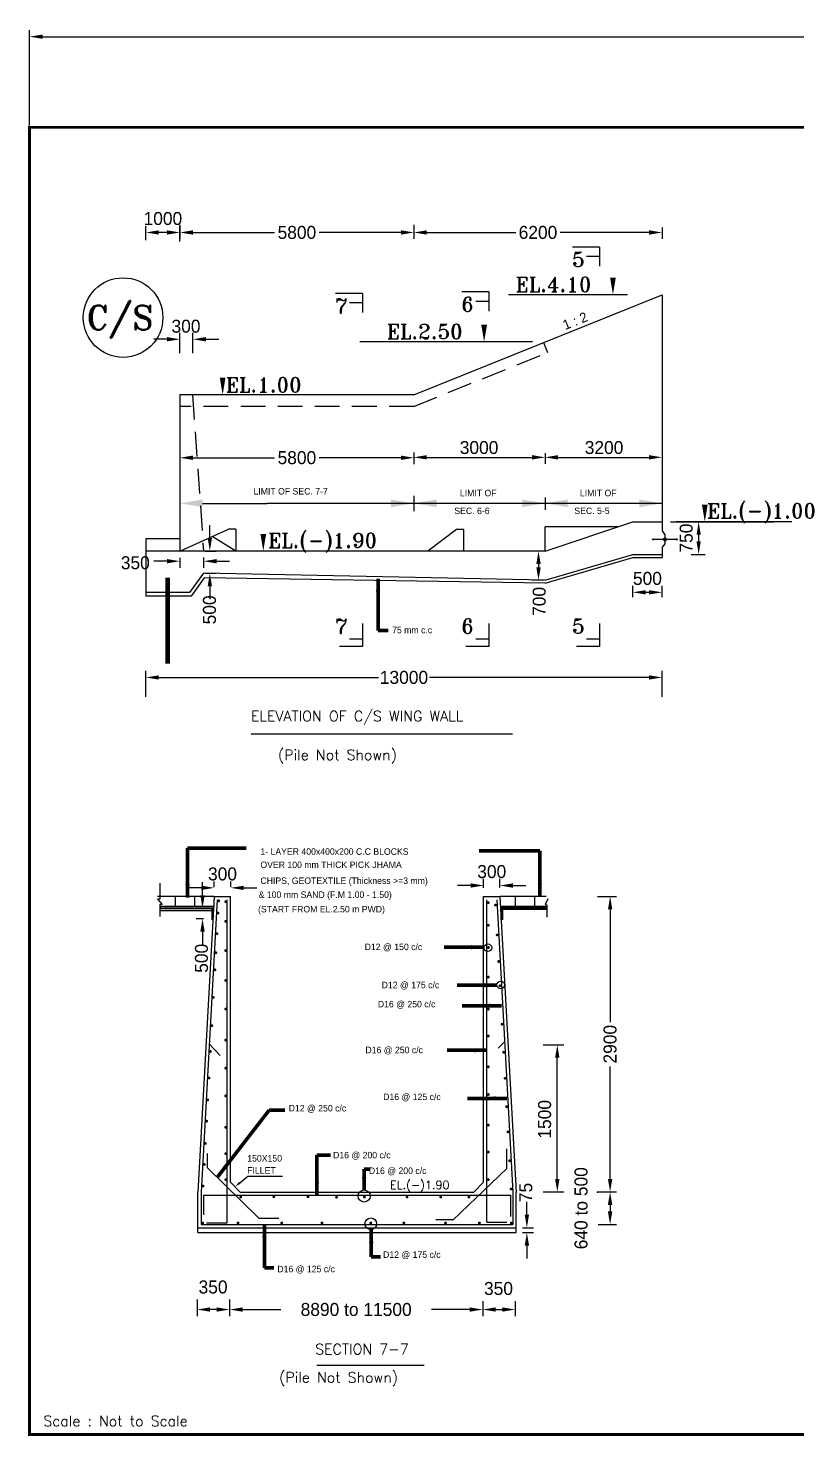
# Model space of a CAD drawing. Extents: x -377620 to 406987, y -326460 to -226264.
# Drawn here: x 212567 to 224406, y -254171 to -232497 of the extents above; entities that cross this region are included whole.
import ezdxf

# ---------------------------------------------------------------- set-up
doc = ezdxf.new("R2010")
doc.units = 0
doc.header["$LTSCALE"] = 300
doc.header["$MEASUREMENT"] = 0
doc.linetypes.add('DASHED2', pattern=[9.525, 6.35, -3.175])
doc.layers.get('DEFPOINTS').update_dxf_attribs({"linetype": 'CONTINUOUS'})
doc.layers.add('LINE', color=7, linetype='CONTINUOUS')
doc.styles.add('BIG', font='ROMANT.SHX')
doc.dimstyles.new('3', dxfattribs={"dimtxt": 225, "dimasz": 350, "dimexe": 100, "dimexo": 25, "dimgap": 9, "dimtad": 0, "dimdec": 0, "dimzin": 0, "dimdsep": 46, "dimtxsty": 'Standard', "dimcen": 0, "dimclrd": 5, "dimclre": 6, "dimclrt": 256, "dimadec": 0, "dimazin": 0, "dimtfac": 1, "dimtdec": 0, "dimtofl": 0, "dimtmove": 2, "dimatfit": 3, "dimfxl": 1, "dimtolj": 1, "dimtzin": 0, "dimarcsym": 0})

# ---------------------------------------------------------------- blocks, each defined once
blk = doc.blocks.new('*D208')
at = {"layer": 'DEFPOINTS', "color": 0}
for p in [(220540, -240547), (220427, -240997), (220540, -240997)]:
    blk.add_point(p, dxfattribs=at)
at = {"layer": 'LINE', "color": 7}
for p, q in [((220515, -240547), (220327, -240547)), ((220427, -240747), (220427, -240797)), ((220515, -240997), (220327, -240997))]:
    blk.add_line(p, q, dxfattribs=at)
for points in [[(220394, -240747), (220461, -240747), (220427, -240547)], [(220394, -240797), (220461, -240797), (220427, -240997)]]:
    blk.add_solid(points, dxfattribs=at)
at = {"layer": 'LINE', "color": 7, "insert": (220439, -241323), "char_height": 200, "attachment_point": 5, "rotation": 90}
blk.add_mtext('\\A1;700', dxfattribs=at)
blk = doc.blocks.new('*D209')
at = {"layer": 'DEFPOINTS', "color": 0}
for p in [(215269, -240547), (215365, -240547), (215269, -240890)]:
    blk.add_point(p, dxfattribs=at)
at = {"layer": 'LINE', "color": 7}
for p, q in [((215365, -240347), (215365, -240147)), ((215294, -240547), (215465, -240547)), ((215294, -240890), (215465, -240890)), ((215365, -241090), (215365, -241290))]:
    blk.add_line(p, q, dxfattribs=at)
for points in [[(215332, -240347), (215398, -240347), (215365, -240547)], [(215332, -241090), (215398, -241090), (215365, -240890)]]:
    blk.add_solid(points, dxfattribs=at)
at = {"layer": 'LINE', "color": 7, "insert": (215360, -241454), "char_height": 200, "attachment_point": 5, "rotation": 90}
blk.add_mtext('\\A1;500', dxfattribs=at)
blk = doc.blocks.new('*D210')
at = {"layer": 'DEFPOINTS', "color": 0}
for p in [(222330, -242494), (214379, -242817), (222330, -242817)]:
    blk.add_point(p, dxfattribs=at)
at = {"layer": 'LINE', "color": 7}
for p, q in [((214379, -242792), (214379, -242394)), ((214579, -242494), (217963, -242494)), ((222130, -242494), (218747, -242494)), ((222330, -242792), (222330, -242394))]:
    blk.add_line(p, q, dxfattribs=at)
for points in [[(214579, -242461), (214579, -242527), (214379, -242494)], [(222130, -242461), (222130, -242527), (222330, -242494)]]:
    blk.add_solid(points, dxfattribs=at)
at = {"layer": 'LINE', "color": 7, "insert": (218355, -242494), "char_height": 200, "attachment_point": 5}
blk.add_mtext('\\A1;13000', dxfattribs=at)
blk = doc.blocks.new('*D211')
at = {"layer": 'DEFPOINTS', "color": 0}
for p in [(222330, -241183), (221879, -241281), (222330, -241281)]:
    blk.add_point(p, dxfattribs=at)
at = {"layer": 'LINE', "color": 7}
for p, q in [((221879, -241256), (221879, -241083)), ((222079, -241183), (222130, -241183)), ((222330, -241256), (222330, -241083))]:
    blk.add_line(p, q, dxfattribs=at)
for points in [[(222079, -241150), (222079, -241216), (221879, -241183)], [(222130, -241150), (222130, -241216), (222330, -241183)]]:
    blk.add_solid(points, dxfattribs=at)
at = {"layer": 'LINE', "color": 7, "insert": (222105, -240970), "char_height": 200, "attachment_point": 5}
blk.add_mtext('\\A1;500', dxfattribs=at)
blk = doc.blocks.new('*D215')
at = {"layer": 'DEFPOINTS', "color": 0}
for p in [(241050, -232628), (212588, -234023), (241050, -234023)]:
    blk.add_point(p, dxfattribs=at)
at = {"layer": 'LINE', "color": 7}
for p, q in [((212588, -233998), (212588, -232528)), ((241050, -233998), (241050, -232528)), ((212788, -232628), (226343, -232628)), ((240850, -232628), (227294, -232628))]:
    blk.add_line(p, q, dxfattribs=at)
for points in [[(212788, -232595), (212788, -232661), (212588, -232628)], [(240850, -232595), (240850, -232661), (241050, -232628)]]:
    blk.add_solid(points, dxfattribs=at)
at = {"layer": 'LINE', "color": 7, "insert": (226819, -232628), "char_height": 200, "attachment_point": 5}
blk.add_mtext('\\A1;28462', dxfattribs=at)
blk = doc.blocks.new('*D217')
at = {"layer": 'DEFPOINTS', "color": 0}
for p in [(220529, -239030), (222330, -239014), (222330, -239105)]:
    blk.add_point(p, dxfattribs=at)
at = {"layer": 'LINE', "color": 7}
for p, q in [((220529, -239055), (220529, -239205)), ((222330, -239039), (222330, -239205)), ((220729, -239105), (222130, -239105))]:
    blk.add_line(p, q, dxfattribs=at)
for points in [[(220729, -239071), (220729, -239138), (220529, -239105)], [(222130, -239071), (222130, -239138), (222330, -239105)]]:
    blk.add_solid(points, dxfattribs=at)
at = {"layer": 'LINE', "color": 7, "insert": (221437, -238955), "char_height": 200, "attachment_point": 5}
blk.add_mtext('\\A1;3200', dxfattribs=at)
blk = doc.blocks.new('*D218')
at = {"layer": 'DEFPOINTS', "color": 0}
for p in [(214904, -239005), (218507, -239005), (214904, -239111)]:
    blk.add_point(p, dxfattribs=at)
at = {"layer": 'LINE', "color": 7}
for p, q in [((214904, -239030), (214904, -239211)), ((218507, -239030), (218507, -239211)), ((215104, -239111), (216363, -239111)), ((218307, -239111), (217048, -239111))]:
    blk.add_line(p, q, dxfattribs=at)
for points in [[(215104, -239078), (215104, -239145), (214904, -239111)], [(218307, -239078), (218307, -239145), (218507, -239111)]]:
    blk.add_solid(points, dxfattribs=at)
at = {"layer": 'LINE', "color": 7, "insert": (216706, -239111), "char_height": 200, "attachment_point": 5}
blk.add_mtext('\\A1;5800', dxfattribs=at)
blk = doc.blocks.new('*D219')
at = {"layer": 'DEFPOINTS', "color": 0}
for p in [(222777, -240097), (222755, -240599), (222894, -240599)]:
    blk.add_point(p, dxfattribs=at)
at = {"layer": 'LINE', "color": 7}
for p, q in [((222802, -240097), (222994, -240097)), ((222894, -240297), (222894, -240399)), ((222780, -240599), (222994, -240599))]:
    blk.add_line(p, q, dxfattribs=at)
for points in [[(222861, -240297), (222927, -240297), (222894, -240097)], [(222861, -240399), (222927, -240399), (222894, -240599)]]:
    blk.add_solid(points, dxfattribs=at)
at = {"layer": 'LINE', "color": 7, "insert": (222703, -240348), "char_height": 200, "attachment_point": 5, "rotation": 90}
blk.add_mtext('\\A1;750', dxfattribs=at)
blk = doc.blocks.new('*D220')
at = {"layer": 'DEFPOINTS', "color": 0}
for p in [(215105, -237287), (214904, -237526), (215105, -237526)]:
    blk.add_point(p, dxfattribs=at)
at = {"layer": 'LINE', "color": 7}
for p, q in [((214704, -237287), (214504, -237287)), ((214904, -237501), (214904, -237187)), ((215105, -237501), (215105, -237187)), ((215305, -237287), (215505, -237287))]:
    blk.add_line(p, q, dxfattribs=at)
for points in [[(214704, -237253), (214704, -237320), (214904, -237287)], [(215305, -237253), (215305, -237320), (215105, -237287)]]:
    blk.add_solid(points, dxfattribs=at)
at = {"layer": 'LINE', "color": 7, "insert": (214998, -237087), "char_height": 200, "attachment_point": 5}
blk.add_mtext('\\A1;300', dxfattribs=at)
blk = doc.blocks.new('*D222')
at = {"layer": 'DEFPOINTS', "color": 0}
for p in [(214904, -235501), (218507, -235501), (214904, -235643)]:
    blk.add_point(p, dxfattribs=at)
at = {"layer": 'LINE', "color": 7}
for p, q in [((214904, -235526), (214904, -235743)), ((218507, -235526), (218507, -235743)), ((215104, -235643), (216363, -235643)), ((218307, -235643), (217048, -235643))]:
    blk.add_line(p, q, dxfattribs=at)
for points in [[(215104, -235609), (215104, -235676), (214904, -235643)], [(218307, -235609), (218307, -235676), (218507, -235643)]]:
    blk.add_solid(points, dxfattribs=at)
at = {"layer": 'LINE', "color": 7, "insert": (216706, -235643), "char_height": 200, "attachment_point": 5}
blk.add_mtext('\\A1;5800', dxfattribs=at)
blk = doc.blocks.new('*D223')
at = {"layer": 'DEFPOINTS', "color": 0}
for p in [(214379, -235643), (214379, -235784), (214904, -235808)]:
    blk.add_point(p, dxfattribs=at)
at = {"layer": 'LINE', "color": 7}
for p, q in [((214379, -235759), (214379, -235543)), ((214904, -235783), (214904, -235543)), ((214704, -235643), (214579, -235643))]:
    blk.add_line(p, q, dxfattribs=at)
for points in [[(214579, -235609), (214579, -235676), (214379, -235643)], [(214704, -235609), (214704, -235676), (214904, -235643)]]:
    blk.add_solid(points, dxfattribs=at)
at = {"layer": 'LINE', "color": 7, "insert": (214642, -235429), "char_height": 200, "attachment_point": 5}
blk.add_mtext('\\A1;1000', dxfattribs=at)
blk = doc.blocks.new('*D224')
at = {"layer": 'DEFPOINTS', "color": 0}
for p in [(218507, -235501), (222330, -235543), (218507, -235643)]:
    blk.add_point(p, dxfattribs=at)
at = {"layer": 'LINE', "color": 7}
for p, q in [((218507, -235526), (218507, -235743)), ((222330, -235568), (222330, -235743)), ((218707, -235643), (220076, -235643)), ((222130, -235643), (220761, -235643))]:
    blk.add_line(p, q, dxfattribs=at)
for points in [[(218707, -235609), (218707, -235676), (218507, -235643)], [(222130, -235609), (222130, -235676), (222330, -235643)]]:
    blk.add_solid(points, dxfattribs=at)
at = {"layer": 'LINE', "color": 7, "insert": (220419, -235643), "char_height": 200, "attachment_point": 5}
blk.add_mtext('\\A1;6200', dxfattribs=at)
blk = doc.blocks.new('*D227')
at = {"layer": 'DEFPOINTS', "color": 0}
for p in [(214904, -240627), (215269, -240621), (215269, -240704)]:
    blk.add_point(p, dxfattribs=at)
at = {"layer": 'LINE', "color": 7}
for p, q in [((214704, -240704), (214504, -240704)), ((214904, -240652), (214904, -240804)), ((215269, -240646), (215269, -240804)), ((215469, -240704), (215669, -240704))]:
    blk.add_line(p, q, dxfattribs=at)
for points in [[(214704, -240671), (214704, -240737), (214904, -240704)], [(215469, -240671), (215469, -240737), (215269, -240704)]]:
    blk.add_solid(points, dxfattribs=at)
at = {"layer": 'LINE', "color": 7, "insert": (214217, -240729), "char_height": 200, "attachment_point": 5}
blk.add_mtext('\\A1;350', dxfattribs=at)
blk = doc.blocks.new('*D228')
at = {"layer": 'DEFPOINTS', "color": 0}
for p in [(218507, -239033), (220529, -239014), (220529, -239105)]:
    blk.add_point(p, dxfattribs=at)
at = {"layer": 'LINE', "color": 7}
for p, q in [((218507, -239058), (218507, -239205)), ((220529, -239039), (220529, -239205)), ((218707, -239105), (220329, -239105))]:
    blk.add_line(p, q, dxfattribs=at)
for points in [[(218707, -239071), (218707, -239138), (218507, -239105)], [(220329, -239071), (220329, -239138), (220529, -239105)]]:
    blk.add_solid(points, dxfattribs=at)
at = {"layer": 'LINE', "color": 7, "insert": (219512, -238955), "char_height": 200, "attachment_point": 5}
blk.add_mtext('\\A1;3000', dxfattribs=at)
blk = doc.blocks.new('*D526')
at = {"layer": 'DEFPOINTS', "color": 0}
for p in [(220154, -250966), (220248, -250966), (220154, -251041)]:
    blk.add_point(p, dxfattribs=at)
at = {"layer": 'LINE', "color": 7}
for p, q in [((220248, -250766), (220248, -250566)), ((220179, -250966), (220348, -250966)), ((220179, -251041), (220348, -251041)), ((220248, -251241), (220248, -251441))]:
    blk.add_line(p, q, dxfattribs=at)
for points in [[(220215, -250766), (220282, -250766), (220248, -250966)], [(220215, -251241), (220282, -251241), (220248, -251041)]]:
    blk.add_solid(points, dxfattribs=at)
at = {"layer": 'LINE', "color": 7, "insert": (220231, -250424), "char_height": 200, "attachment_point": 5, "rotation": 90}
blk.add_mtext('\\A1;75', dxfattribs=at)
blk = doc.blocks.new('*D527')
at = {"layer": 'DEFPOINTS', "color": 0}
for p in [(221338, -250416), (221323, -250916), (221530, -250916)]:
    blk.add_point(p, dxfattribs=at)
at = {"layer": 'LINE', "color": 7}
for p, q in [((221363, -250416), (221630, -250416)), ((221530, -250616), (221530, -250716)), ((221348, -250916), (221630, -250916))]:
    blk.add_line(p, q, dxfattribs=at)
for points in [[(221496, -250616), (221563, -250616), (221530, -250416)], [(221496, -250716), (221563, -250716), (221530, -250916)]]:
    blk.add_solid(points, dxfattribs=at)
at = {"layer": 'LINE', "color": 7, "insert": (221083, -250666), "char_height": 200, "attachment_point": 5, "rotation": 90}
blk.add_mtext('\\A1;640 to 500', dxfattribs=at)
blk = doc.blocks.new('*D528')
at = {"layer": 'DEFPOINTS', "color": 0}
for p in [(219569, -252073), (220069, -252073), (220069, -252226)]:
    blk.add_point(p, dxfattribs=at)
at = {"layer": 'LINE', "color": 7}
for p, q in [((219569, -252098), (219569, -252326)), ((219769, -252226), (219869, -252226)), ((220069, -252098), (220069, -252326))]:
    blk.add_line(p, q, dxfattribs=at)
for points in [[(219769, -252193), (219769, -252259), (219569, -252226)], [(219869, -252193), (219869, -252259), (220069, -252226)]]:
    blk.add_solid(points, dxfattribs=at)
at = {"layer": 'LINE', "color": 7, "insert": (219811, -251903), "char_height": 200, "attachment_point": 5}
blk.add_mtext('\\A1;350', dxfattribs=at)
blk = doc.blocks.new('*D529')
at = {"layer": 'DEFPOINTS', "color": 0}
for p in [(215169, -252048), (215669, -252048), (215169, -252226)]:
    blk.add_point(p, dxfattribs=at)
at = {"layer": 'LINE', "color": 7}
for p, q in [((215169, -252073), (215169, -252326)), ((215469, -252226), (215369, -252226)), ((215669, -252073), (215669, -252326))]:
    blk.add_line(p, q, dxfattribs=at)
for points in [[(215369, -252193), (215369, -252259), (215169, -252226)], [(215469, -252193), (215469, -252259), (215669, -252226)]]:
    blk.add_solid(points, dxfattribs=at)
at = {"layer": 'LINE', "color": 7, "insert": (215415, -251880), "char_height": 200, "attachment_point": 5}
blk.add_mtext('\\A1;350', dxfattribs=at)
blk = doc.blocks.new('*D530')
at = {"layer": 'DEFPOINTS', "color": 0}
for p in [(215669, -252131), (219569, -252131), (219569, -252226)]:
    blk.add_point(p, dxfattribs=at)
at = {"layer": 'LINE', "color": 7}
for p, q in [((215669, -252156), (215669, -252326)), ((215869, -252226), (216460, -252226)), ((219369, -252226), (218778, -252226)), ((219569, -252156), (219569, -252326))]:
    blk.add_line(p, q, dxfattribs=at)
for points in [[(215869, -252193), (215869, -252259), (215669, -252226)], [(219369, -252193), (219369, -252259), (219569, -252226)]]:
    blk.add_solid(points, dxfattribs=at)
at = {"layer": 'LINE', "color": 7, "insert": (217619, -252226), "char_height": 200, "attachment_point": 5}
blk.add_mtext('\\A1;8890 to 11500', dxfattribs=at)
blk = doc.blocks.new('*D531')
at = {"layer": 'DEFPOINTS', "color": 0}
for p in [(221313, -245866), (221530, -245866), (221313, -250416)]:
    blk.add_point(p, dxfattribs=at)
at = {"layer": 'LINE', "color": 7}
for p, q in [((221338, -245866), (221630, -245866)), ((221530, -246066), (221530, -247799)), ((221530, -250216), (221530, -248484)), ((221338, -250416), (221630, -250416))]:
    blk.add_line(p, q, dxfattribs=at)
for points in [[(221497, -246066), (221564, -246066), (221530, -245866)], [(221497, -250216), (221564, -250216), (221530, -250416)]]:
    blk.add_solid(points, dxfattribs=at)
at = {"layer": 'LINE', "color": 7, "insert": (221530, -248141), "char_height": 200, "attachment_point": 5, "rotation": 90}
blk.add_mtext('\\A1;2900', dxfattribs=at)
blk = doc.blocks.new('*D532')
at = {"layer": 'DEFPOINTS', "color": 0}
for p in [(220474, -248149), (220717, -248149), (220473, -250416)]:
    blk.add_point(p, dxfattribs=at)
at = {"layer": 'LINE', "color": 7}
for p, q in [((220499, -248149), (220817, -248149)), ((220717, -250216), (220717, -248349)), ((220498, -250416), (220817, -250416))]:
    blk.add_line(p, q, dxfattribs=at)
for points in [[(220683, -248349), (220750, -248349), (220717, -248149)], [(220683, -250216), (220750, -250216), (220717, -250416)]]:
    blk.add_solid(points, dxfattribs=at)
at = {"layer": 'LINE', "color": 7, "insert": (220522, -249297), "char_height": 200, "attachment_point": 5, "rotation": 90}
blk.add_mtext('\\A1;1500', dxfattribs=at)
blk = doc.blocks.new('*D533')
at = {"layer": 'DEFPOINTS', "color": 0}
for p in [(219582, -245760), (219832, -245697), (219832, -245754)]:
    blk.add_point(p, dxfattribs=at)
at = {"layer": 'LINE', "color": 7}
for p, q in [((219382, -245697), (219182, -245697)), ((219582, -245735), (219582, -245597)), ((219832, -245729), (219832, -245597)), ((220032, -245697), (220232, -245697))]:
    blk.add_line(p, q, dxfattribs=at)
for points in [[(219382, -245664), (219382, -245731), (219582, -245697)], [(220032, -245664), (220032, -245731), (219832, -245697)]]:
    blk.add_solid(points, dxfattribs=at)
at = {"layer": 'LINE', "color": 7, "insert": (219707, -245484), "char_height": 200, "attachment_point": 5}
blk.add_mtext('\\A1;300', dxfattribs=at)
blk = doc.blocks.new('*D534')
at = {"layer": 'DEFPOINTS', "color": 0}
for p in [(215433, -245744), (215688, -245733), (215688, -245744)]:
    blk.add_point(p, dxfattribs=at)
at = {"layer": 'LINE', "color": 7}
for p, q in [((215233, -245733), (215033, -245733)), ((215433, -245719), (215433, -245633)), ((215688, -245719), (215688, -245633)), ((215888, -245733), (216088, -245733))]:
    blk.add_line(p, q, dxfattribs=at)
for points in [[(215233, -245700), (215233, -245767), (215433, -245733)], [(215888, -245700), (215888, -245767), (215688, -245733)]]:
    blk.add_solid(points, dxfattribs=at)
at = {"layer": 'LINE', "color": 7, "insert": (215560, -245520), "char_height": 200, "attachment_point": 5}
blk.add_mtext('\\A1;300', dxfattribs=at)
blk = doc.blocks.new('A$C592C3544')
at = {"layer": 'LINE'}
for s, p in [('1- LAYER 400x400x200 C.C BLOCKS', (106, -17)), ('OVER 100 mm THICK PICK JHAMA', (106, -221)), ('CHIPS, GEOTEXTILE (Thickness >=3 mm) ', (106, -466)), ('& 100 mm SAND (F.M 1.00 - 1.50)', (79, -681))]:
    blk.add_text(s, height=100, dxfattribs=at).set_placement(p)
blk = doc.blocks.new('*D535')
at = {"layer": 'DEFPOINTS', "color": 0}
for p in [(215252, -246208), (215292, -246047), (215292, -246208)]:
    blk.add_point(p, dxfattribs=at)
at = {"layer": 'LINE', "color": 7}
for p, q in [((215252, -245847), (215252, -245647)), ((215267, -246047), (215152, -246047)), ((215267, -246208), (215152, -246208)), ((215252, -246408), (215252, -246608))]:
    blk.add_line(p, q, dxfattribs=at)
for points in [[(215219, -245847), (215286, -245847), (215252, -246047)], [(215219, -246408), (215286, -246408), (215252, -246208)]]:
    blk.add_solid(points, dxfattribs=at)
at = {"layer": 'LINE', "color": 7, "insert": (215237, -246818), "char_height": 200, "attachment_point": 5, "rotation": 90}
blk.add_mtext('\\A1;500', dxfattribs=at)

msp = doc.modelspace()

# ---------------------------------------------------------------- linework, layer by layer
at = {"layer": 'LINE', "color": 7}
for p, q in [((221366.0451, -235868), (220950.0451, -235868)), ((221366.0451, -236013), (221167.0451, -236013)), ((221366.0451, -235868), (221366.0451, -236162)), ((217715.3023, -236580.7238), (217299.3023, -236580.7238)), ((217715.3023, -236580.7238), (217715.3023, -236874.7238)), ((218506.9738, -238142.2715), (222330.4817, -236601.273)), ((219659.8684, -236558.662), (219243.8684, -236558.662)), ((219659.8684, -236558.662), (219659.8684, -236852.662)), ((221797.4817, -236601.273), (219964.4817, -236601.273)), ((222330.4817, -236601.273), (222330.4817, -240097.1401)), ((222330.4817, -236601.273), (222330.4817, -237601.273)), ((217715.3023, -236725.7238), (217516.3023, -236725.7238)), ((219659.8684, -236703.662), (219460.8684, -236703.662)), ((220336.5213, -237327.1636), (217676.5466, -237327.1636)), ((220502.4328, -237338.0363), (220564.4005, -237491.7898)), ((214904.4101, -238142.2715), (214904.4101, -240547.1401)), ((218506.9738, -238142.2715), (214904.4101, -238142.2715)), ((214904.4101, -239689), (214904.4101, -239913)), ((218506.9738, -239700), (218506.9738, -239935)), ((215254.4101, -239813), (216250.0788, -239813)), ((222330.4817, -239813.2568), (216250.0788, -239813)), ((220529.4101, -239723), (220529.4101, -239913)), ((220529.4101, -239732), (220529.4101, -239913)), ((220529.4101, -240547.1401), (221879.4101, -240097.1401)), ((221879.4101, -240097.1401), (222330.4817, -240097.1401)), ((222460.4817, -240097.1401), (224051.4817, -240097.1401)), ((224330.4817, -240097.1401), (222546.6081, -240097.1401)), ((214379.4101, -240359.6401), (214379.4101, -241240.8901)), ((214379.4101, -240359.6401), (214379.4101, -240547.1401)), ((214904.4101, -240359.6401), (214379.4101, -240359.6401)), ((214904.4101, -240547.1401), (215654.4101, -240209.6401)), ((215766.9101, -240547.1401), (215402.508, -240322.996)), ((215766.9101, -240209.6401), (215654.4101, -240209.6401)), ((215766.9101, -240209.6401), (215766.9101, -240547.1401)), ((219164.7688, -240215.8018), (218722.9845, -240547.1401)), ((219277.2688, -240215.8018), (219164.7688, -240215.8018)), ((219277.2688, -240547.1401), (219277.2688, -240215.8018)), ((220529.4101, -240547.1401), (220529.4101, -240174.1401)), ((221648.4101, -240174.1401), (220529.4101, -240174.1401)), ((220529.4101, -240547.1401), (214379.4101, -240547.1401)), ((220528.6585, -240996.7811), (221879.4101, -240599.3625)), ((220529.4101, -241042.9534), (221879.4101, -240645.5682)), ((221879.4101, -240599.3625), (222330.4817, -240599.3625)), ((221879.4101, -240645.5682), (222330.4817, -240645.5682)), ((215268.5732, -240890.3347), (215053.867, -241184.6401)), ((215278.867, -240959.6401), (215077.1665, -241240.8901)), ((220529.4101, -240996.7963), (215268.5732, -240890.3347)), ((220529.4101, -241042.9534), (215278.867, -240959.6401)), ((215053.867, -241184.6401), (214378.867, -241184.6401)), ((215077.1665, -241240.8901), (214378.867, -241240.8901)), ((217715.3023, -241661), (217715.3023, -242015)), ((219659.8684, -241661), (219659.8684, -242015)), ((221366.0451, -241661), (221366.0451, -242015)), ((217715.3023, -242015), (217362.3023, -242015)), ((217715.3023, -241906), (217517.3023, -241906)), ((219659.8684, -242015), (219306.8684, -242015)), ((219659.8684, -241906), (219461.8684, -241906)), ((221366.0451, -242015), (221013.0451, -242015)), ((221366.0451, -241906), (221168.0451, -241906)), ((214595.6486, -245658.8439), (214595.6486, -245905.3165)), ((214595.6486, -245905.3165), (214558.6071, -245905.3165)), ((214558.6071, -245905.3165), (214632.6901, -245991.5818)), ((215431.8105, -245866.3814), (214559.9341, -245867.0521)), ((214595.6486, -245991.5818), (214595.6486, -246176.4363)), ((214632.6901, -245991.5818), (214595.6486, -245991.5818)), ((214835.2549, -246016.2291), (214835.2549, -245868.3456)), ((215135.2549, -246016.2291), (215135.2549, -245868.3456)), ((215431.8105, -245866.3814), (215181.8105, -250416.3814)), ((215479.1386, -245916.3814), (215231.7352, -250419.1245)), ((215431.8105, -245866.3814), (215681.8105, -245866.3814)), ((215631.8105, -250889.7278), (215631.8105, -245916.3814)), ((215681.8105, -250266.3814), (215681.8105, -245866.3814)), ((219581.8105, -250266.3814), (219581.8105, -245866.3814)), ((219581.8105, -245866.3814), (219831.8105, -245866.3814)), ((219631.8105, -250878.8416), (219631.8105, -245916.3814)), ((219784.4823, -245916.3814), (220031.8858, -250419.1245)), ((219831.8105, -245866.3814), (220081.8105, -250416.3814)), ((220546.7535, -245866.4117), (219837.9631, -245866.4117)), ((220071.3974, -246016.2594), (220071.3974, -245868.3759)), ((220371.3974, -246016.2594), (220371.3974, -245868.3759)), ((220571.5799, -245901.3664), (220528.0603, -245988.2398)), ((220528.0603, -245988.2398), (220552.9286, -245994.4451)), ((220552.9286, -245994.4451), (220552.9286, -246186.8077)), ((214595.6486, -246084.009), (215413.4589, -246084.009)), ((214598.8084, -246024.5726), (214598.8084, -246029.2999)), ((215427.668, -246046.5726), (214598.8084, -246046.5726)), ((214598.8084, -246051.2999), (215418.1952, -246051.2999)), ((215413.4589, -246056.0272), (214598.8084, -246056.0272)), ((214607.9957, -246016.2291), (215435.2549, -246016.2291)), ((215399.4589, -246226.2106), (215399.4589, -246056.0272)), ((215404.1952, -246051.2999), (215404.1952, -246221.4832)), ((215413.668, -246221.4832), (215413.668, -246046.5726)), ((219844.1382, -246016.2594), (220552.9286, -246016.2594)), ((219853.1827, -246223.2154), (219853.1827, -246038.8501)), ((219853.1827, -246038.8501), (220549.4247, -246038.8501)), ((219857.9191, -246038.8501), (219857.9191, -246223.2154)), ((220539.952, -246038.8501), (219857.9191, -246038.8501)), ((219867.3917, -246223.2154), (219867.3917, -246043.5774)), ((219867.3917, -246043.5774), (220549.4247, -246043.5774)), ((219872.1282, -246043.5774), (219872.1282, -246223.2154)), ((220544.6884, -246043.5774), (219872.1282, -246043.5774)), ((220552.9286, -246066.0526), (219872.1282, -246066.0526)), ((215357.2262, -248135.1876), (215522.7285, -248316.8933)), ((219907.4157, -248098.7895), (219805.3625, -248200.6481)), ((219533.2321, -248234.5745), (219191.9549, -248234.5745)), ((215329.0972, -250042.4365), (215329.0972, -249825.0426)), ((219939.428, -250054.9444), (219939.428, -249752.0426)), ((215329.0972, -250042.4365), (216118.3659, -250817.9275)), ((219939.428, -250054.9444), (219112.5752, -250842.9434)), ((215681.8105, -250266.3814), (215831.8105, -250416.3814)), ((215827.5141, -250276.4941), (215949.8524, -250171.2926)), ((215949.8524, -250171.2926), (216485.3231, -250171.2926)), ((219581.8105, -250266.3814), (219431.8105, -250416.3814)), ((215181.8105, -251041.3814), (215181.8105, -250416.3814)), ((215231.7352, -250419.1245), (215231.7352, -250916.3814)), ((215265.3211, -250466.3814), (219994.2094, -250466.3814)), ((215265.3211, -250466.3814), (215265.3211, -250769.7965)), ((215831.8105, -250416.3814), (219431.8105, -250416.3814)), ((219994.2094, -250466.3814), (219994.2094, -250791.4711)), ((220031.8858, -250419.1245), (220031.8858, -250916.3814)), ((220081.8105, -251041.3814), (220081.8105, -250416.3814)), ((215181.8105, -250966.3814), (220081.8105, -250966.3814)), ((215231.7352, -250916.3814), (220031.8858, -250916.3814)), ((215312.6597, -250889.7278), (215631.8105, -250889.7278)), ((216118.3659, -250817.9275), (216428.3168, -250817.9275)), ((219112.5752, -250842.9434), (218843.3168, -250842.9434)), ((219632.4634, -250878.8416), (219938.7806, -250878.8416)), ((215181.8105, -251041.3814), (220081.8105, -251041.3814))]:
    msp.add_line(p, q, dxfattribs=at)
at = {"layer": 'LINE', "color": 7, "linetype": 'DASHED2', "ltscale": 0.2}
for p, q in [((218506.9738, -238321), (220564.4005, -237491.7898)), ((215096.2108, -238142.2715), (215268.5732, -240547.1401)), ((218506.9738, -238321), (214904.4101, -238321))]:
    msp.add_line(p, q, dxfattribs=at)
at = {"layer": 'LINE', "color": 7, "lineweight": 40, "const_width": 42.8247}
msp.add_lwpolyline([(212588, -254149.2735), (241049.6461, -254149.2735), (241049.6461, -234022.8237), (212588, -234022.8237)], close=True, dxfattribs=at)
at = {"layer": 'LINE', "color": 7}
msp.add_lwpolyline([(222330.4817, -240097.1401), (222330.4817, -240236.4631), (222375.169, -240297.4956), (222375.169, -240438.9522), (222330.4817, -240488.0142), (222330.4817, -240645.5682)], dxfattribs=at)
for points, const_width in [([(222184.5361, -240367.9496, 1), (222201.1376, -240367.9496, 1)], 16.6016), ([(222359.4889, -240367.9496, 1), (222391.0318, -240367.9496, 1)], 31.543), ([(222549.3832, -240367.9496, 1), (222565.9848, -240367.9496, 1)], 16.6016), ([(215490.9879, -245932.4915, 1), (215512.5879, -245932.4915, 1)], 21.6), ([(215599.1737, -245946.1364, 1), (215620.7737, -245946.1364, 1)], 21.6), ([(219642.8242, -245960.8077, 1), (219664.4242, -245960.8077, 1)], 21.6), ([(219753.9129, -245998.7298, 1), (219775.5129, -245998.7298, 1)], 21.6), ([(215480.5987, -246121.5764, 1), (215502.1987, -246121.5764, 1)], 21.6), ([(215463.0891, -246440.2512, 1), (215484.6891, -246440.2512, 1)], 21.6), ([(215599.1737, -246248.9277, 1), (215620.7737, -246248.9277, 1)], 21.6), ([(219642.8242, -246308.9134, 1), (219664.4242, -246308.9134, 1)], 21.6), ([(219645.4164, -246651.8624, 1), (219667.0164, -246651.8624, 1)], 21.6), ([(219779.1429, -246457.9157, 1), (219800.7429, -246457.9157, 1)], 21.6), ([(215447.0084, -246732.9185, 1), (215468.6084, -246732.9185, 1)], 21.6), ([(215599.1737, -246698.2766, 1), (215620.7737, -246698.2766, 1)], 21.6), ([(219801.6089, -246866.7968, 1), (219823.2089, -246866.7968, 1)], 21.6), ([(215432.5385, -246996.2705, 1), (215454.1385, -246996.2705, 1)], 21.6), ([(215599.1737, -247159.4582, 1), (215620.7737, -247159.4582, 1)], 21.6), ([(219642.8242, -247107.5694, 1), (219664.4242, -247107.5694, 1)], 21.6), ([(219822.1762, -247241.1223, 1), (219843.7762, -247241.1223, 1)], 21.6), ([(215409.2632, -247419.8816, 1), (215430.8632, -247419.8816, 1)], 21.6), ([(215599.1737, -247598.0825, 1), (215620.7737, -247598.0825, 1)], 21.6), ([(219642.8242, -247600.7191, 1), (219664.4242, -247600.7191, 1)], 21.6), ([(215385.3082, -247855.8631, 1), (215406.9082, -247855.8631, 1)], 21.6), ([(219854.7016, -247833.0843, 1), (219876.3016, -247833.0843, 1)], 21.6), ([(215599.1737, -248077.7954, 1), (215620.7737, -248077.7954, 1)], 21.6), ([(219642.8242, -248012.9299, 1), (219664.4242, -248012.9299, 1)], 21.6), ([(215363.5303, -248252.221, 1), (215385.1303, -248252.221, 1)], 21.6), ([(219878.3802, -248264.0346, 1), (219899.9802, -248264.0346, 1)], 21.6), ([(215599.1737, -248509.5397, 1), (215620.7737, -248509.5397, 1)], 21.6), ([(219642.8242, -248488.525, 1), (219664.4242, -248488.525, 1)], 21.6), ([(215341.1581, -248659.3952, 1), (215362.7581, -248659.3952, 1)], 21.6), ([(219900.474, -248666.1421, 1), (219922.074, -248666.1421, 1)], 21.6), ([(215322.5602, -248997.8766, 1), (215344.1602, -248997.8766, 1)], 21.6), ([(215599.1737, -248936.1613, 1), (215620.7737, -248936.1613, 1)], 21.6), ([(219642.8242, -248915.369, 1), (219664.4242, -248915.369, 1)], 21.6), ([(219924.4998, -249103.4118, 1), (219946.0998, -249103.4118, 1)], 21.6), ([(215304.5615, -249325.4522, 1), (215326.1615, -249325.4522, 1)], 21.6), ([(215599.1737, -249419.1971, 1), (215620.7737, -249419.1971, 1)], 21.6), ([(219642.8242, -249386.7427, 1), (219664.4242, -249386.7427, 1)], 21.6), ([(215285.7456, -249667.903, 1), (215307.3456, -249667.903, 1)], 21.6), ([(219945.7054, -249489.3534, 1), (219967.3054, -249489.3534, 1)], 21.6), ([(215599.1737, -249825.1733, 1), (215620.7737, -249825.1733, 1)], 21.6), ([(219642.8242, -249801.1543, 1), (219664.4242, -249801.1543, 1)], 21.6), ([(215267.9273, -249992.195, 1), (215289.5273, -249992.195, 1)], 21.6), ([(219970.2422, -249935.922, 1), (219991.8422, -249935.922, 1)], 21.6), ([(215249.7017, -250323.9016, 1), (215271.3017, -250323.9016, 1)], 21.6), ([(215599.1737, -250226.7038, 1), (215620.7737, -250226.7038, 1)], 21.6), ([(219642.8242, -250226.1694, 1), (219664.4242, -250226.1694, 1)], 21.6), ([(215830.2716, -250493.7306, 1), (215851.8716, -250493.7306, 1)], 21.6), ([(216339.3672, -250489.616, 1), (216360.9672, -250489.616, 1)], 21.6), ([(216865.7681, -250489.6183, 1), (216887.3681, -250489.6183, 1)], 21.6), ([(217305.4106, -250496.8133, 1), (217327.0106, -250496.8133, 1)], 21.6), ([(217735.2983, -250493.7306, 1), (217756.8983, -250493.7306, 1)], 21.6), ([(218391.7143, -250493.7306, 1), (218413.3143, -250493.7306, 1)], 21.6), ([(218910.3751, -250493.7306, 1), (218931.9751, -250493.7306, 1)], 21.6), ([(219344.2549, -250493.7306, 1), (219365.8549, -250493.7306, 1)], 21.6), ([(219994.1125, -250370.3623, 1), (220015.7125, -250370.3623, 1)], 21.6), ([(215244.8969, -250893.0032, 1), (215266.4969, -250893.0032, 1)], 21.6), ([(215788.5684, -250893.0032, 1), (215810.1684, -250893.0032, 1)], 21.6), ([(216461.2619, -250893.0032, 1), (216482.8619, -250893.0032, 1)], 21.6), ([(217081.3429, -250893.0032, 1), (217102.9429, -250893.0032, 1)], 21.6), ([(217832.7843, -250893.0032, 1), (217854.3843, -250893.0032, 1)], 21.6), ([(218342.4459, -250893.0032, 1), (218364.0459, -250893.0032, 1)], 21.6), ([(218984.0477, -250893.0032, 1), (219005.6477, -250893.0032, 1)], 21.6), ([(219506.6537, -250893.0032, 1), (219528.2537, -250893.0032, 1)], 21.6), ([(219997.9734, -250893.0032, 1), (220019.5734, -250893.0032, 1)], 21.6)]:
    msp.add_lwpolyline(points, format="xyb", close=True, dxfattribs=dict(at, const_width=const_width))
for points, const_width in [([(222202.5128, -240368.2239), (222375.169, -240368.2239), (222547.8253, -240368.2239)], 21.25), ([(214716.367, -240959.6401), (214716.367, -242284)], 75), ([(216000.1641, -243365.4923), (220027.4817, -243365.4923)], 20), ([(217009.3759, -253083.6262), (218670.5885, -253083.6262)], 20)]:
    msp.add_lwpolyline(points, dxfattribs=dict(at, const_width=const_width))
for centre, radius in [((214028.8325, -236953.4352), 612.791), ((219647.292, -246655.8631), 59.502), ((219845.5801, -247227.339), 58.7169), ((217741.4124, -250477.8128), 93.0861), ((217844.2095, -250905.3196), 89.9949)]:
    msp.add_circle(centre, radius, dxfattribs=at)
msp.add_point((221337.681, -250416.3814), dxfattribs=at)
for points in [[(221529.7317, -236338.773), (221617.2317, -236338.773), (221573.4817, -236601.273)], [(219546.2235, -237064.6636), (219633.7235, -237064.6636), (219589.9735, -237327.1636)], [(215518.7317, -237879.7715), (215606.2317, -237879.7715), (215562.4817, -238142.2715)], [(215254.4101, -239754.6667), (215254.4101, -239871.3333), (214904.4101, -239813)], [(218156.9738, -239754.6667), (218156.9738, -239871.3333), (218506.9738, -239813)], [(218856.2139, -239754.7212), (218856.2139, -239871.3879), (218506.2139, -239813.0545)], [(220179.4101, -239754.6667), (220179.4101, -239871.3333), (220529.4101, -239813)], [(220878.6502, -239754.7212), (220878.6502, -239871.3879), (220528.6502, -239813.0545)], [(221982.0222, -239754.6667), (221982.0222, -239871.3333), (222332.0222, -239813)], [(222944.7317, -239834.6401), (223032.2317, -239834.6401), (222988.4817, -240097.1401)], [(216144.6041, -240284.6401), (216232.1041, -240284.6401), (216188.3541, -240547.1401)], [(219533.2321, -248217.9079), (219533.2321, -248251.2412), (219633.2321, -248234.5745)], [(215837.3678, -250289.9358), (215817.6604, -250263.0523), (215746.8634, -250335.6165)]]:
    msp.add_solid(points, dxfattribs=at)

# ---------------------------------------------------------------- block references
msp.add_blockref('A$C592C3544', (216037.8757, -245207.5439), dxfattribs=at)

# ---------------------------------------------------------------- texts
at = {"layer": 'LINE', "color": 7, "style": 'BIG'}
for s, height, p in [('5', 225, (220944.0024, -236171.0784)), ('EL.4.10', 225, (220074.439, -236555.0784)), ('7', 225, (217293.2596, -236883.8022)), ('6', 225, (219237.8257, -236861.7404)), ('C/S', 375, (213466.671, -237140.5002)), ('EL.2.50', 225, (218090.9308, -237280.9691)), ('EL.1.00', 225, (215611.0933, -238102.3871)), ('EL.(-)1.00', 225, (223023.3737, -240042.2393)), ('EL.(-)1.90', 225, (216262.4483, -240495.9901)), ('7', 225, (217293.2596, -241817.0784)), ('6', 225, (219237.8257, -241817.0784)), ('5', 225, (220944.0024, -241817.0784)), ('ELEVATION OF C/S WING WALL', 160, (215998.7939, -243169.3097)), ('(Pile Not Shown)', 160, (216415.4817, -243766)), ('EL.(-)1.90', 126, (218139.3985, -250370.2573)), ('SECTION 7-7', 160, (216987.5764, -252916.3067)), ('(Pile Not Shown)', 160, (216432.5885, -253350.9181)), ('Scale : Not to Scale', 160, (212801.37, -254022.0695))]:
    msp.add_text(s, height=height, dxfattribs=at).set_placement(p)
at = {"layer": 'LINE', "color": 7}
msp.add_text('1 : 2', height=150, rotation=21.91239536, dxfattribs=at).set_placement((220838.2639, -237146.2327))
for s, p in [('LIMIT OF SEC. 7-7', (216037.4548, -239677.0335)), ('LIMIT OF ', (219216.503, -239704.2347)), ('LIMIT OF ', (221065.4566, -239704.2347)), (' SEC. 6-6', (219093.503, -239978.7347)), (' SEC. 5-5', (220942.4566, -239978.7347)), ('75 mm c.c', (218172.884, -241813.8674)), ('(START FROM EL.2.50 m PWD)', (216107.8391, -246111.581)), ('D12 @ 150 c/c', (217749.9637, -246692.1255)), ('D12 @ 175 c/c', (218011.606, -247279.0957)), ('D16 @ 250 c/c', (217952.5698, -247574.1017)), ('D16 @ 250 c/c', (217761.321, -248279.4058)), ('D16 @ 125 c/c', (218034.5698, -249001.1017)), ('D12 @ 250 c/c', (216578.8656, -249175.8535)), ('150X150 ', (215941.5483, -249947.9454)), ('D16 @ 200 c/c', (217263.1342, -249898.3604)), ('FILLET', (215941.1664, -250133.1833)), ('D16 @ 200 c/c', (217815.1552, -250138.438)), ('D12 @ 175 c/c', (218033.1294, -251430.0242)), ('D16 @ 125 c/c', (216404.7345, -251651.966))]:
    msp.add_text(s, height=100, dxfattribs=at).set_placement(p)

# ---------------------------------------------------------------- dimensions: what is measured, and where the dimension line sits
dim = msp.add_linear_dim(base=(241049.6461, -232628), p1=(212588, -234022.8237), p2=(241049.6461, -234022.8237), dimstyle='3', override={"dimtxt": 200, "dimasz": 200, "dimclrd": 7, "dimclre": 7, "dimclrt": 7, "dimlwd": 65535, "dimlwe": 65535}, dxfattribs=at)
dim.commit()
dim.dimension.update_dxf_attribs({"geometry": '*D215', "text_midpoint": (226818.823, -232628)})
for base, p1, p2, text, picture, middle in [((214379.4101, -235642.8228), (214904.4101, -235807.9041), (214379.4101, -235784.321), '1000', '*D223', (214641.9101, -235429.3228)), ((214904.4101, -235642.8228), (218506.9738, -235501.3245), (214904.4101, -235501.3245), '5800', '*D222', (216705.6919, -235642.8228)), ((218506.9738, -235642.8228), (222330.4817, -235542.8228), (218506.9738, -235501.3245), '6200', '*D224', (220418.7278, -235642.8228)), ((214904.4101, -239111.4447), (218506.9738, -239004.6852), (214904.4101, -239004.6852), '5800', '*D218', (216705.6919, -239111.4447)), ((222330.4817, -241183), (221879.4101, -241281.1401), (222330.4817, -241281.1401), '500', '*D211', (222104.9459, -240969.5)), ((222330.4817, -242494.0644), (214379.4101, -242816.5032), (222330.4817, -242816.5032), '13000', '*D210', (218354.9459, -242494.0644)), ((215688.124, -245733.32), (215432.6325, -245744.4072), (215688.124, -245744.4072), '300', '*D534', (215560.3782, -245519.82)), ((219831.8105, -245697.2474), (219581.8105, -245760.3601), (219831.8105, -245754.4589), '300', '*D533', (219706.8105, -245483.7474)), ((219568.8105, -252226.0426), (215668.8105, -252131.3814), (219568.8105, -252131.3814), '8890 to 11500', '*D530', (217618.8105, -252226.0426))]:
    dim = msp.add_linear_dim(base=base, p1=p1, p2=p2, text=text, dimstyle='3', override={"dimtxt": 200, "dimasz": 200, "dimclrd": 7, "dimclre": 7, "dimclrt": 7, "dimlwd": 65535, "dimlwe": 65535}, dxfattribs=at)
    dim.commit()
    dim.dimension.update_dxf_attribs({"geometry": picture, "text_midpoint": middle})
for base, p1, p2, text, picture, middle in [((215104.5638, -237286.5933), (214904.4101, -237526.0047), (215104.5638, -237526.0047), '300', '*D220', (214998.1601, -237087)), ((220529.4101, -239104.733), (218506.9738, -239033.306), (220529.4101, -239014.0252), '3000', '*D228', (219512.3338, -238955.0252)), ((222330.4817, -239104.733), (220529.4101, -239029.6852), (222330.4817, -239014.0252), '3200', '*D217', (221436.6558, -238955.0252)), ((215268.5732, -240704), (214904.4101, -240627), (215268.5732, -240621), '350', '*D227', (214217, -240729)), ((215168.8105, -252226.0426), (215668.8105, -252048.0426), (215168.8105, -252048.0426), '350', '*D529', (215415.3168, -251880.0426)), ((220068.8105, -252226.0426), (219568.8105, -252073.0426), (220068.8105, -252073.0426), '350', '*D528', (219811.3168, -251903.0426))]:
    dim = msp.add_linear_dim(base=base, p1=p1, p2=p2, text=text, dimstyle='3', override={"dimtxt": 200, "dimasz": 200, "dimclrd": 7, "dimclre": 7, "dimclrt": 7, "dimlwd": 65535, "dimlwe": 65535}, dxfattribs=at)
    dim.commit()
    dim.dimension.update_dxf_attribs({"geometry": picture, "text_midpoint": middle, "dimtype": 160})
for base, p1, p2, text, picture, middle in [((222893.884, -240599.3625), (222776.6535, -240097.1401), (222754.696, -240599.3625), '750', '*D219', (222703, -240348.2513)), ((215365.1506, -240547.1401), (215268.5732, -240890.3347), (215268.5732, -240547.1401), '500', '*D209', (215360.4817, -241454)), ((220427.4817, -240996.7963), (220540.3191, -240547.1401), (220540.3191, -240996.7963), '700', '*D208', (220439.4817, -241323)), ((215252.2317, -246207.6441), (215292.2388, -246046.5726), (215292.2388, -246207.6441), '500', '*D535', (215236.5084, -246818.0419)), ((220716.639, -248149.4528), (220473.2857, -250416.3814), (220473.8919, -248149.4528), '1500', '*D532', (220522.2458, -249296.7661)), ((221529.5673, -250916.3814), (221337.681, -250416.3814), (221323.3168, -250916.3814), '640 to 500', '*D527', (221083.3168, -250666.3814))]:
    dim = msp.add_linear_dim(base=base, p1=p1, p2=p2, angle=90, text=text, dimstyle='3', override={"dimtxt": 200, "dimasz": 200, "dimclrd": 7, "dimclre": 7, "dimclrt": 7, "dimlwd": 65535, "dimlwe": 65535}, dxfattribs=at)
    dim.commit()
    dim.dimension.update_dxf_attribs({"geometry": picture, "text_midpoint": middle, "dimtype": 160})
dim = msp.add_linear_dim(base=(221530.3168, -245866.3814), p1=(221312.681, -250416.3814), p2=(221312.681, -245866.3814), angle=90, text='2900', dimstyle='3', override={"dimtxt": 200, "dimasz": 200, "dimclrd": 7, "dimclre": 7, "dimclrt": 7, "dimlwd": 65535, "dimlwe": 65535}, dxfattribs=at)
dim.commit()
dim.dimension.update_dxf_attribs({"geometry": '*D531', "text_midpoint": (221530.3168, -248141.3814)})
dim = msp.add_linear_dim(base=(220248.3168, -250966.3814), p1=(220154.3168, -251041.3814), p2=(220154.3168, -250966.3814), angle=90, dimstyle='3', override={"dimtxt": 200, "dimasz": 200, "dimclrd": 7, "dimclre": 7, "dimclrt": 7, "dimlwd": 65535, "dimlwe": 65535}, dxfattribs=at)
dim.commit()
dim.dimension.update_dxf_attribs({"geometry": '*D526', "text_midpoint": (220231.3168, -250424.0426), "dimtype": 160})

# ---------------------------------------------------------------- leaders
for points in [[(217955.4068, -240973), (217955.4068, -241769), (218112.9611, -241769)], [(215021.6253, -245881.2376), (215021.6253, -245122.0938), (215925.8105, -245122.0938)], [(220447.5187, -245866.4117), (220447.5187, -245163.0883), (219515.5187, -245163.0883)], [(219587.0691, -246647.5479), (218976.7555, -246647.5479)], [(219787.1551, -247233.187), (219176.8415, -247233.187)], [(219859.6304, -247547.4759), (219249.3168, -247547.4759)], [(219631.8105, -248234.8115), (219021.4969, -248234.8115)], [(219941.6304, -248974.4759), (219331.3168, -248974.4759)], [(215479.4341, -250192.5315), (216281.2308, -249154.3741), (216519.2642, -249154.3741)], [(217014.3168, -250466.3814), (217014.3168, -249850.0426), (217221.3168, -249850.0426)], [(217740.1538, -250391.3231), (217741.4124, -250066.0426), (217829.3168, -250066.0426)], [(216205.3168, -250916.3814), (216205.3168, -251583.0426), (216349.3168, -251583.0426)], [(217850.3168, -250999.8853), (217851.3168, -251414.0974), (217995.3168, -251414.0974)]]:
    msp.add_leader(points, dimstyle='3', override={"dimtxt": 200, "dimasz": 200, "dimclrd": 7, "dimclre": 7, "dimclrt": 7, "dimlwd": 65535, "dimlwe": 65535}, dxfattribs=at)

doc.saveas('drawing.dxf')
